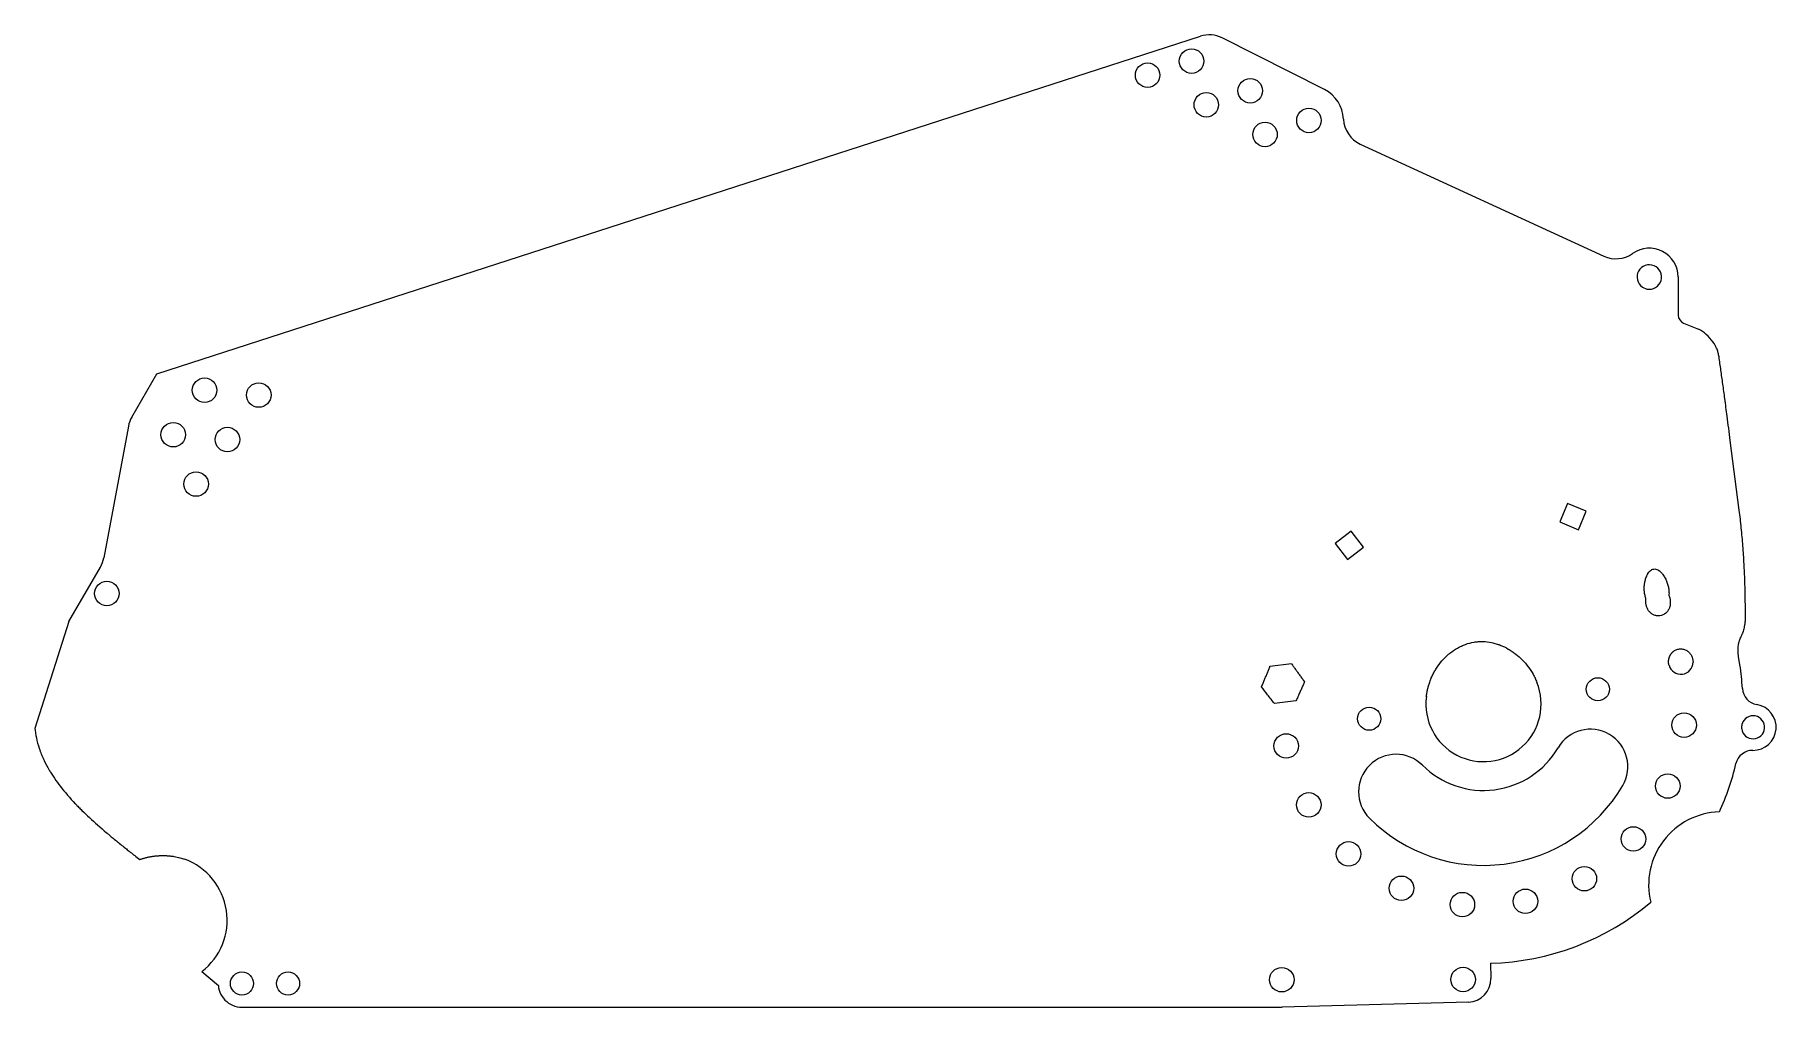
# Model space of a CAD drawing. Header units: millimetres. Extents: x 23 to 627, y 37 to 374.
import ezdxf

# ---------------------------------------------------------------- set-up
doc = ezdxf.new("R2010")
doc.units = ezdxf.units.MM

msp = doc.modelspace()

# ---------------------------------------------------------------- linework, layer by layer
at = {"color": 7, "linetype": 'Continuous', "lineweight": 15}
for p, q in [((64.95, 256.48), (427.03, 373.63)), ((470.12, 355.1), (434.62, 373.04)), ((482.51, 336.2), (567.07, 297.3)), ((592.81, 290.09), (592.84, 276.81)), ((580.4, 286.56), (581.98, 285.89)), ((594.71, 274.04), (599.88, 271.93)), ((605.03, 267.45), (604.96, 267.44)), ((56.23, 241.47), (64.95, 256.48)), ((55.05, 238.27), (46.51, 192.56)), ((614.03, 209.12), (610.91, 233.33)), ((554.43, 211.51), (551.73, 205.05)), ((560.89, 208.82), (554.43, 211.51)), ((558.2, 202.36), (560.89, 208.82)), ((479.4, 201.83), (473.83, 197.58)), ((483.65, 196.27), (479.4, 201.83)), ((551.73, 205.05), (558.2, 202.36)), ((473.83, 197.58), (478.08, 192.02)), ((478.08, 192.02), (483.65, 196.27)), ((34.37, 170.49), (45.35, 189.41)), ((34.37, 170.49), (22.59, 133.37)), ((614.68, 165.23), (614.71, 165.3)), ((613.73, 158.85), (613.69, 159.1)), ((613.79, 158.41), (613.73, 158.85)), ((614.25, 155.44), (613.79, 158.41)), ((451.19, 155.01), (458.64, 155.89)), ((597.96, 156.97), (598, 156.37)), ((460.19, 142.92), (452.74, 142.03)), ((22.59, 133.37), (22.66, 132.82)), ((70.84, 88.97), (70.97, 88.99)), ((70.97, 88.99), (72.56, 88.57)), ((72.47, 88.56), (72.56, 88.57)), ((72.47, 88.56), (74.59, 88.01)), ((74.59, 88.01), (74.59, 87.99)), ((80.52, 49), (86.28, 44.17)), ((527.67, 51.9), (527.81, 46.62)), ((95.19, 36.69), (455.42, 36.69)), ((520.03, 38.41), (455.42, 36.69))]:
    msp.add_line(p, q, dxfattribs=at)
for centre, radius in [((423.97, 364.98), 4.25), ((408.72, 360.11), 4.25), ((444.33, 354.69), 4.25), ((429.09, 349.82), 4.25), ((464.7, 344.39), 4.25), ((449.46, 339.53), 4.25), ((81.49, 250.78), 4.25), ((100.3, 249.09), 4.25), ((70.62, 235.34), 4.25), ((89.43, 233.65), 4.25), ((78.56, 218.2), 4.25), ((47.58, 180.22), 4.25), ((564.95, 146.99), 4), ((485.61, 136.75), 4), ((594.89, 134.55), 4.25), ((456.81, 127.31), 4.25), ((589.23, 113.4), 4.25), ((464.66, 106.87), 4.25), ((577.3, 95.03), 4.25), ((478.44, 89.85), 4.25), ((560.28, 81.25), 4.25), ((496.81, 77.92), 4.25), ((517.96, 72.25), 4.25), ((539.83, 73.4), 4.25), ((94.46, 44.87), 4), ((110.46, 44.87), 4), ((455.28, 46.19), 4.25), ((518.2, 46.26), 4.25)]:
    msp.add_circle(centre, radius, dxfattribs=at)
for centre, radius, start, end in [((430.11, 364.11), 10, 63.1925, 107.92826), ((464.7, 344.39), 12, 2.33267, 63.1925), ((486.69, 345.29), 10, 182.33267, 245.29697), ((571.25, 306.39), 10, 245.29697, 305.29697), ((582.81, 290.06), 10, 0.13088, 125.29697), ((582.81, 290.06), 4.25, 258.7369, 235.41384), ((595.84, 276.82), 3, 180.13088, 247.82624), ((597.24, 265.45), 7, 41.2015, 67.82624), ((64.88, 236.44), 10, 149.86014, 169.47185), ((36.68, 194.4), 10, 330.07398, 349.42766), ((593.75, 156.42), 4.25, 195.37197, 359.33279), ((525.28, 141.87), 90, 3.42723, 8.67714), ((525.28, 141.87), 20, 172.64103, 22.06373), ((621.1, 147.61), 6, 183.42723, 260.66761), ((618.83, 133.79), 8, 269.46554, 80.66761), ((562.37, 120.11), 13, 329.60583, 149.60583), ((618.83, 133.79), 4, 187.25081, 162.88233), ((525.28, 141.87), 90, 354.52911, 355.60403), ((494.92, 111.41), 13, 45.09976, 225.09976), ((525.28, 141.87), 30, 225.09976, 329.60583), ((525.28, 141.87), 90, 335.40477, 346.70591), ((618.7, 119.79), 6, 89.46554, 166.70591), ((525.28, 141.87), 56, 225.09976, 329.60583), ((607.83, 79.17), 25.25, 91.64051, 193.92977), ((66.84, 66.87), 22.5, 307.43351, 69.84375), ((525.28, 141.87), 90, 271.5259, 310.16551), ((94.46, 44.87), 8.22, 184.88739, 275.11261), ((519.82, 46.41), 8, 271.5259, 1.5259)]:
    msp.add_arc(centre, radius, start, end, dxfattribs=at)
msp.add_open_spline([(604.96, 267.44), (604.28, 268.43), (603.46, 269.31), (602.51, 270.06)], degree=3, dxfattribs=at)
for points, knots in [([(607.01, 262.35), (606.97, 262.6), (606.92, 262.85), (606.86, 263.19), (606.83, 263.29), (606.8, 263.45), (606.78, 263.5), (606.76, 263.6), (606.75, 263.64), (606.62, 264.15), (606.47, 264.58), (606.22, 265.23), (606.13, 265.44), (605.98, 265.75), (605.93, 265.85), (605.85, 266.01), (605.83, 266.06), (605.78, 266.16), (605.74, 266.22), (605.53, 266.62), (605.29, 267.01), (605, 267.44), (604.99, 267.44), (604.99, 267.44), (604.99, 267.45)], [0, 0, 0, 0, 0.125, 0.125, 0.1875, 0.1875, 0.21875, 0.21875, 0.25, 0.25, 0.5, 0.5, 0.625, 0.625, 0.6875, 0.6875, 0.71875, 0.71875, 0.75, 0.75, 1, 1, 1, 1.001143, 1.001143, 1.001143, 1.001143]), ([(610.91, 233.33), (610.55, 236.14), (609.92, 240.98), (609.07, 247.51), (608.35, 252.83), (607.68, 257.66), (607.23, 260.81), (607.01, 262.35)], [0, 0, 0, 0, 0.291099, 0.5, 0.674157, 0.840823, 1, 1, 1, 1]), ([(616.17, 171.67), (616.17, 172.51), (616.16, 174.16), (616.14, 176.57), (616.1, 178.85), (616.04, 181.93), (615.93, 185.78), (615.74, 189.96), (615.53, 193.59), (615.31, 196.73), (615.05, 199.86), (614.75, 202.96), (614.41, 206.05), (614.16, 208.1), (614.03, 209.12)], [0, 0, 0, 0, 0.067407, 0.131542, 0.192406, 0.250002, 0.377832, 0.500002, 0.584344, 0.668265, 0.751779, 0.834897, 0.917633, 1, 1, 1, 1]), ([(581.63, 178.55), (581.47, 178.98), (581.34, 179.43), (581.2, 180.14), (581.16, 180.38), (581.11, 180.74), (581.1, 180.87), (581.08, 181.11), (581.07, 181.25), (581.04, 181.85), (581.04, 182.32), (581.1, 183.04), (581.12, 183.28), (581.17, 183.64), (581.19, 183.76), (581.23, 184), (581.25, 184.1), (581.37, 184.76), (581.5, 185.24), (581.74, 185.92), (581.83, 186.14), (581.97, 186.45), (582.02, 186.55), (582.09, 186.7), (582.12, 186.75), (582.16, 186.82), (582.17, 186.85), (582.2, 186.9), (582.21, 186.91), (582.36, 187.18), (582.5, 187.39), (582.72, 187.68), (582.79, 187.76), (582.9, 187.89), (582.94, 187.93), (583, 187.99), (583.02, 188.01), (583.06, 188.05), (583.08, 188.06), (583.5, 188.45), (583.92, 188.66), (584.82, 188.78), (585.28, 188.68), (585.79, 188.41), (585.81, 188.4), (585.86, 188.37), (585.88, 188.36), (585.95, 188.32), (586, 188.29), (586.14, 188.2), (586.24, 188.13), (586.52, 187.91), (586.71, 187.74), (586.92, 187.52), (586.93, 187.51), (586.97, 187.47), (586.99, 187.45), (587.05, 187.39), (587.08, 187.34), (587.2, 187.22), (587.27, 187.13), (587.48, 186.87), (587.62, 186.68), (588.02, 186.08), (588.27, 185.65), (588.56, 185.05), (588.61, 184.95), (588.71, 184.73), (588.76, 184.62), (588.9, 184.28), (588.98, 184.06), (589.21, 183.37), (589.34, 182.91), (589.48, 182.21), (589.53, 181.96), (589.59, 181.48), (589.61, 181.24), (589.66, 180.52), (589.65, 180.05), (589.61, 179.58)], [0, 0, 0, 0, 0.0625, 0.0625, 0.09375, 0.09375, 0.109375, 0.109375, 0.125, 0.125, 0.1875, 0.1875, 0.21875, 0.21875, 0.234375, 0.234375, 0.25, 0.25, 0.3125, 0.3125, 0.34375, 0.34375, 0.359375, 0.359375, 0.3671875, 0.3671875, 0.3710938, 0.3710938, 0.375, 0.375, 0.40625, 0.40625, 0.421875, 0.421875, 0.4296875, 0.4296875, 0.4335938, 0.4335938, 0.4375, 0.4375, 0.5, 0.5, 0.5625, 0.5625, 0.5664062, 0.5664062, 0.5703125, 0.5703125, 0.578125, 0.578125, 0.59375, 0.59375, 0.625, 0.625, 0.6289062, 0.6289062, 0.6328125, 0.6328125, 0.640625, 0.640625, 0.65625, 0.65625, 0.6875, 0.6875, 0.75, 0.75, 0.765625, 0.765625, 0.78125, 0.78125, 0.8125, 0.8125, 0.875, 0.875, 0.90625, 0.90625, 0.9375, 0.9375, 1, 1, 1, 1]), ([(589.61, 179.58), (589.75, 179.21), (589.87, 178.84), (589.99, 178.3), (590.02, 178.12), (590.06, 177.85), (590.07, 177.76), (590.09, 177.57), (590.09, 177.49), (590.12, 177), (590.1, 176.62), (590.01, 176.07), (589.98, 175.89), (589.91, 175.62), (589.88, 175.53), (589.83, 175.36), (589.8, 175.28), (589.62, 174.82), (589.45, 174.48), (589.13, 174.03), (589.02, 173.88), (588.77, 173.61), (588.64, 173.49), (587.9, 172.87), (587.22, 172.57), (586.09, 172.42), (585.72, 172.43), (585.17, 172.51), (584.99, 172.56), (584.63, 172.67), (584.45, 172.74), (583.94, 172.98), (583.63, 173.18), (583.21, 173.54), (583.08, 173.67), (582.89, 173.88), (582.82, 173.95), (582.7, 174.1), (582.64, 174.19), (582.37, 174.56), (582.2, 174.88), (581.98, 175.39), (581.91, 175.57), (581.82, 175.84), (581.8, 175.93), (581.75, 176.12), (581.72, 176.22), (581.56, 177.02), (581.53, 177.76), (581.63, 178.55)], [0, 0, 0, 0, 0.0625, 0.0625, 0.09375, 0.09375, 0.109375, 0.109375, 0.125, 0.125, 0.1875, 0.1875, 0.21875, 0.21875, 0.234375, 0.234375, 0.25, 0.25, 0.3125, 0.3125, 0.34375, 0.34375, 0.375, 0.375, 0.5, 0.5, 0.5625, 0.5625, 0.59375, 0.59375, 0.625, 0.625, 0.6875, 0.6875, 0.71875, 0.71875, 0.734375, 0.734375, 0.75, 0.75, 0.8125, 0.8125, 0.84375, 0.84375, 0.859375, 0.859375, 0.875, 0.875, 1, 1, 1, 1]), ([(614.71, 165.3), (614.85, 165.58), (614.97, 165.85), (615.13, 166.23), (615.18, 166.35), (615.25, 166.53), (615.27, 166.59), (615.31, 166.7), (615.33, 166.75), (615.54, 167.33), (615.69, 167.86), (615.87, 168.67), (615.93, 168.93), (616, 169.34), (616.02, 169.48), (616.04, 169.68), (616.05, 169.75), (616.07, 169.89), (616.08, 169.96), (616.14, 170.5), (616.17, 171.04), (616.17, 171.67)], [0, 0, 0, 0, 0.125, 0.125, 0.1875, 0.1875, 0.21875, 0.21875, 0.25, 0.25, 0.5, 0.5, 0.625, 0.625, 0.6875, 0.6875, 0.71875, 0.71875, 0.75, 0.75, 1, 1, 1, 1]), ([(506.61, 149.46), (506.72, 149.76), (506.82, 150.03), (506.96, 150.39), (507.01, 150.5), (507.07, 150.66), (507.09, 150.71), (507.12, 150.79), (507.13, 150.81), (507.15, 150.86), (507.16, 150.88), (507.38, 151.39), (507.6, 151.85), (508.07, 152.77), (508.32, 153.22), (508.72, 153.88), (508.86, 154.1), (509.14, 154.54), (509.28, 154.75), (510.04, 155.84), (510.69, 156.65), (511.74, 157.79), (512.1, 158.15), (512.66, 158.68), (512.85, 158.85), (513.14, 159.1), (513.24, 159.18), (513.43, 159.35), (513.53, 159.42), (514.47, 160.19), (515.33, 160.78), (516.67, 161.55), (517.13, 161.78), (517.82, 162.1), (518.05, 162.2), (518.52, 162.4), (518.74, 162.48), (519.98, 162.93), (520.98, 163.19), (522.5, 163.44), (523.01, 163.49), (523.78, 163.54), (524.04, 163.55), (524.56, 163.56), (524.83, 163.56), (526.09, 163.52), (527.1, 163.4), (528.61, 163.09), (529.11, 162.96), (529.87, 162.73), (530.12, 162.65), (530.49, 162.52), (530.62, 162.47), (530.87, 162.38), (531, 162.33), (532.07, 161.91), (532.99, 161.47), (534.33, 160.7), (534.77, 160.43), (535.42, 159.99), (535.63, 159.84), (536.06, 159.53), (536.28, 159.37), (538.12, 157.93), (539.57, 156.45), (541.44, 153.95), (542, 153.09), (542.62, 151.96), (542.74, 151.73), (542.92, 151.39), (542.98, 151.27), (543.06, 151.1), (543.09, 151.04), (543.14, 150.94), (543.17, 150.88), (543.39, 150.42), (543.59, 149.93), (543.81, 149.38)], [0, 0, 0, 0, 0.015625, 0.015625, 0.023438, 0.023438, 0.027344, 0.027344, 0.029297, 0.029297, 0.03125, 0.03125, 0.0625, 0.0625, 0.09375, 0.09375, 0.109375, 0.109375, 0.125, 0.125, 0.1875, 0.1875, 0.21875, 0.21875, 0.234375, 0.234375, 0.242188, 0.242188, 0.25, 0.25, 0.3125, 0.3125, 0.34375, 0.34375, 0.359375, 0.359375, 0.375, 0.375, 0.4375, 0.4375, 0.46875, 0.46875, 0.484375, 0.484375, 0.5, 0.5, 0.5625, 0.5625, 0.59375, 0.59375, 0.609375, 0.609375, 0.617188, 0.617188, 0.625, 0.625, 0.6875, 0.6875, 0.71875, 0.71875, 0.734375, 0.734375, 0.75, 0.75, 0.875, 0.875, 0.9375, 0.9375, 0.953125, 0.953125, 0.960938, 0.960938, 0.964844, 0.964844, 0.96875, 0.96875, 1, 1, 1, 1]), ([(613.69, 159.1), (613.67, 159.27), (613.66, 159.42), (613.64, 159.61), (613.63, 159.67), (613.62, 159.76), (613.62, 159.78), (613.62, 159.83), (613.62, 159.85), (613.6, 160.13), (613.59, 160.41), (613.61, 161.19), (613.65, 161.71), (613.78, 162.5), (613.83, 162.76), (613.92, 163.14), (613.95, 163.27), (614.02, 163.52), (614.06, 163.64), (614.14, 163.9), (614.18, 164.03), (614.25, 164.21), (614.27, 164.27), (614.3, 164.36), (614.31, 164.39), (614.34, 164.45), (614.35, 164.49), (614.43, 164.68), (614.53, 164.92), (614.68, 165.23)], [0, 0, 0, 0, 0.0625, 0.0625, 0.09375, 0.09375, 0.109375, 0.109375, 0.125, 0.125, 0.25, 0.25, 0.5, 0.5, 0.625, 0.625, 0.6875, 0.6875, 0.75, 0.75, 0.8125, 0.8125, 0.84375, 0.84375, 0.859375, 0.859375, 0.875, 0.875, 1, 1, 1, 1]), ([(589.53, 155.88), (589.52, 155.97), (589.51, 156.14), (589.49, 156.39), (589.49, 156.64), (589.5, 156.89), (589.52, 157.13), (589.56, 157.37), (589.6, 157.61), (589.66, 157.83), (589.73, 158.06), (589.81, 158.28), (589.9, 158.49), (590.01, 158.71), (590.12, 158.91), (590.25, 159.11), (590.39, 159.31), (590.54, 159.5), (590.7, 159.69), (590.82, 159.81), (590.87, 159.87)], [0, 0, 0, 0, 0.059865, 0.118502, 0.176028, 0.232566, 0.288246, 0.343203, 0.397578, 0.451518, 0.505172, 0.558691, 0.612228, 0.665936, 0.719967, 0.774468, 0.829585, 0.885457, 0.94222, 1, 1, 1, 1]), ([(590.87, 159.87), (590.97, 159.96), (591.05, 160.03), (591.17, 160.13), (591.2, 160.16), (591.25, 160.2), (591.27, 160.21), (591.3, 160.23), (591.31, 160.24), (591.49, 160.37), (591.66, 160.47), (592.2, 160.75), (592.56, 160.88), (593.36, 161.02), (593.76, 161.03), (594.34, 160.96), (594.53, 160.92), (594.92, 160.82), (595.11, 160.75), (595.66, 160.5), (596, 160.3), (596.45, 159.92), (596.6, 159.79), (596.87, 159.49), (597, 159.33), (597.35, 158.84), (597.53, 158.5), (597.71, 158.03), (597.75, 157.93), (597.79, 157.79), (597.8, 157.74), (597.82, 157.67), (597.83, 157.65), (597.84, 157.6), (597.85, 157.57), (597.89, 157.41), (597.93, 157.21), (597.96, 156.97)], [0, 0, 0, 0, 0.03125, 0.03125, 0.046875, 0.046875, 0.054688, 0.054688, 0.0625, 0.0625, 0.125, 0.125, 0.25, 0.25, 0.375, 0.375, 0.4375, 0.4375, 0.5, 0.5, 0.625, 0.625, 0.6875, 0.6875, 0.75, 0.75, 0.875, 0.875, 0.90625, 0.90625, 0.921875, 0.921875, 0.929688, 0.929688, 0.9375, 0.9375, 1, 1, 1, 1]), ([(448.27, 147.84), (448.45, 148.26), (448.8, 149.09), (449.31, 150.32), (449.81, 151.52), (450.29, 152.71), (450.75, 153.86), (451.04, 154.63), (451.19, 155.01)], [0, 0, 0, 0, 0.1760553, 0.3483453, 0.516877, 0.6816579, 0.842696, 1, 1, 1, 1]), ([(458.64, 155.89), (458.87, 155.57), (459.33, 154.9), (460.04, 153.89), (460.78, 152.86), (461.55, 151.8), (462.35, 150.72), (462.9, 149.99), (463.17, 149.62)], [0, 0, 0, 0, 0.154495, 0.313848, 0.478068, 0.647162, 0.821137, 1, 1, 1, 1]), ([(589.65, 155.3), (589.63, 155.36), (589.6, 155.48), (589.56, 155.68), (589.54, 155.81), (589.53, 155.88)], [0, 0, 0, 0, 0.322446, 0.655542, 1, 1, 1, 1]), ([(452.74, 142.03), (451.94, 143.05), (450.44, 144.98), (448.96, 146.93), (448.27, 147.84)], [0, 0, 0, 0, 0.5304168, 1, 1, 1, 1]), ([(463.17, 149.62), (463, 149.23), (462.65, 148.41), (462.09, 147.14), (461.49, 145.81), (460.86, 144.39), (460.42, 143.42), (460.19, 142.92)], [0, 0, 0, 0, 0.176525, 0.364784, 0.564781, 0.776519, 1, 1, 1, 1]), ([(505.44, 144.43), (505.48, 144.7), (505.51, 144.94), (505.55, 145.26), (505.57, 145.36), (505.59, 145.5), (505.6, 145.55), (505.61, 145.61), (505.61, 145.63), (505.62, 145.67), (505.62, 145.69), (505.7, 146.14), (505.78, 146.56), (505.93, 147.19), (505.98, 147.4), (506.06, 147.71), (506.09, 147.82), (506.13, 147.97), (506.15, 148.03), (506.17, 148.1), (506.18, 148.13), (506.19, 148.18), (506.2, 148.21), (506.3, 148.54), (506.43, 148.95), (506.61, 149.46)], [0, 0, 0, 0, 0.125, 0.125, 0.1875, 0.1875, 0.21875, 0.21875, 0.234375, 0.234375, 0.25, 0.25, 0.5, 0.5, 0.625, 0.625, 0.6875, 0.6875, 0.71875, 0.71875, 0.734375, 0.734375, 0.75, 0.75, 1, 1, 1, 1]), ([(22.66, 132.82), (22.99, 130.37), (23.57, 127.98), (24.47, 125.49), (24.52, 125.36), (24.62, 125.08), (24.68, 124.94), (24.84, 124.53), (24.95, 124.25), (25.3, 123.41), (25.55, 122.85), (26.34, 121.18), (26.93, 120.07), (27.61, 118.92), (27.62, 118.9), (27.65, 118.84), (27.67, 118.81), (27.72, 118.72), (27.76, 118.66), (27.87, 118.48), (27.94, 118.37), (28.16, 118.01), (28.3, 117.77), (28.76, 117.06), (29.07, 116.58), (30.05, 115.14), (30.76, 114.18), (33.02, 111.25), (34.73, 109.28), (36.67, 107.25), (36.68, 107.23), (36.73, 107.18), (36.75, 107.16), (36.82, 107.08), (36.87, 107.04), (37.01, 106.89), (37.1, 106.79), (37.38, 106.5), (37.57, 106.31), (38.15, 105.72), (38.55, 105.32), (39.78, 104.12), (40.64, 103.29), (43.35, 100.78), (45.33, 99.03), (47.52, 97.18), (47.54, 97.16), (47.59, 97.12), (47.61, 97.09), (47.69, 97.03), (47.75, 96.98), (47.91, 96.85), (48.02, 96.76), (48.34, 96.48), (48.56, 96.3), (49.23, 95.74), (49.7, 95.35), (51.13, 94.18), (52.13, 93.36), (53.22, 92.48), (53.22, 92.48), (53.24, 92.46), (53.26, 92.45), (53.29, 92.43), (53.31, 92.41), (53.38, 92.35), (53.43, 92.31), (53.57, 92.2), (53.66, 92.12), (53.96, 91.89), (54.16, 91.73), (54.79, 91.22), (55.24, 90.86), (56.69, 89.71), (57.78, 88.85), (59, 87.89)], [0, 0, 0, 0, 0.125, 0.125, 0.1328125, 0.1328125, 0.140625, 0.140625, 0.15625, 0.15625, 0.1875, 0.1875, 0.25, 0.25, 0.2519531, 0.2519531, 0.2539062, 0.2539062, 0.2578125, 0.2578125, 0.265625, 0.265625, 0.28125, 0.28125, 0.3125, 0.3125, 0.375, 0.375, 0.5, 0.5, 0.5019531, 0.5019531, 0.5039062, 0.5039062, 0.5078125, 0.5078125, 0.515625, 0.515625, 0.53125, 0.53125, 0.5625, 0.5625, 0.625, 0.625, 0.75, 0.75, 0.7519531, 0.7519531, 0.7539062, 0.7539062, 0.7578125, 0.7578125, 0.765625, 0.765625, 0.78125, 0.78125, 0.8125, 0.8125, 0.875, 0.875, 0.8759766, 0.8759766, 0.8769531, 0.8769531, 0.8789062, 0.8789062, 0.8828125, 0.8828125, 0.890625, 0.890625, 0.90625, 0.90625, 0.9375, 0.9375, 1, 1, 1, 1]), ([(59, 87.89), (59.15, 87.94), (59.47, 88.06), (59.95, 88.21), (60.44, 88.35), (60.92, 88.49), (61.4, 88.61), (61.89, 88.72), (62.38, 88.83), (62.86, 88.92), (63.35, 89), (63.84, 89.07), (64.33, 89.13), (64.83, 89.18), (65.32, 89.22), (65.82, 89.25), (66.31, 89.27), (66.81, 89.28), (67.31, 89.28), (67.81, 89.27), (68.31, 89.24), (68.81, 89.21), (69.32, 89.17), (69.82, 89.11), (70.33, 89.05), (70.67, 89), (70.84, 88.97)], [0, 0, 0, 0, 0.042186, 0.084194, 0.126042, 0.167748, 0.209329, 0.250804, 0.29219, 0.333506, 0.37477, 0.416001, 0.457217, 0.498436, 0.539678, 0.58096, 0.622301, 0.663719, 0.705232, 0.74686, 0.788618, 0.830526, 0.872601, 0.91486, 0.957321, 1, 1, 1, 1])]:
    msp.add_open_spline(points, degree=3, knots=knots, dxfattribs=at)

doc.saveas('drawing.dxf')
